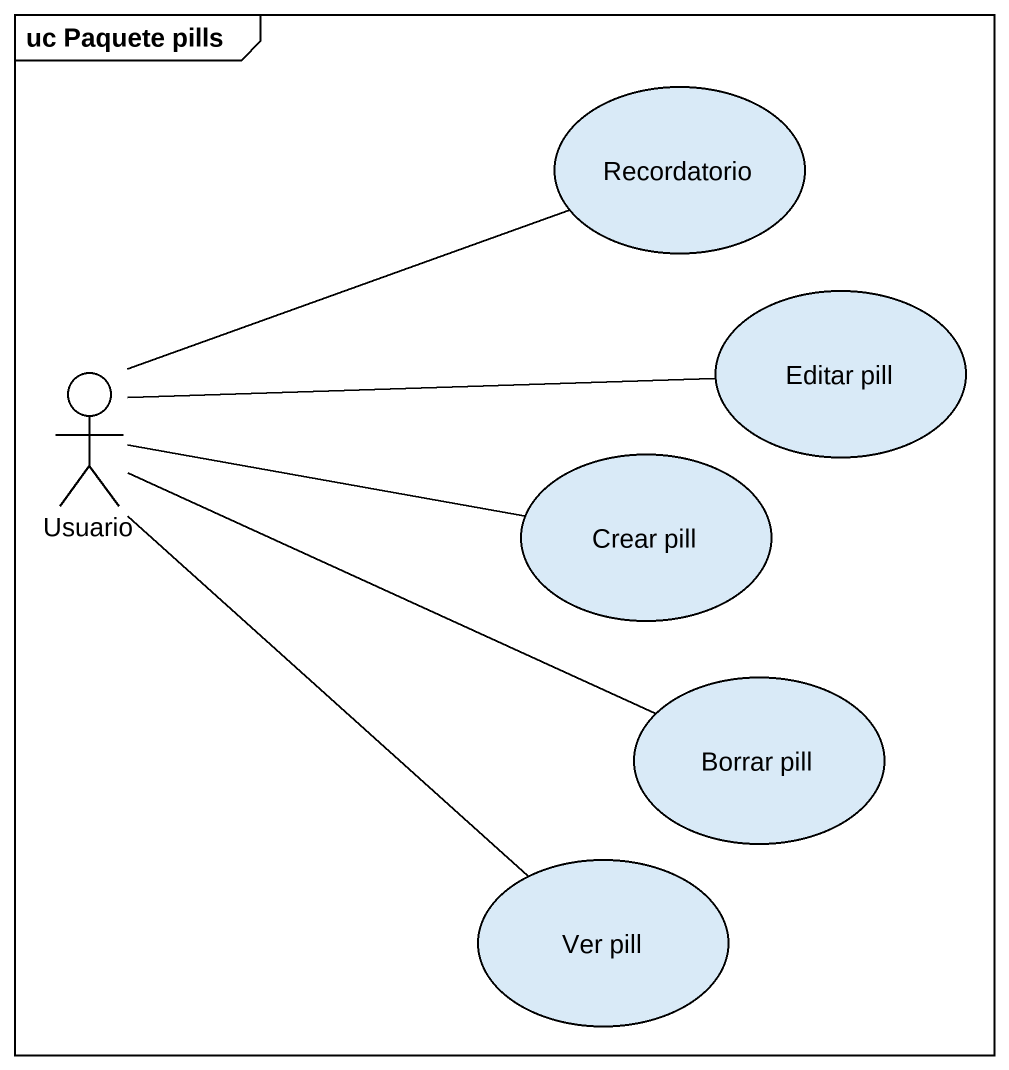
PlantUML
@startuml
mainframe uc Paquete pills
usecase Recordatorio
usecase "Editar pill" as Editar_pill
actor Usuario
usecase "Crear pill" as Crear_pill
usecase "Borrar pill" as Borrar_pill
usecase "Ver pill" as Ver_pill
Usuario -right- Recordatorio
Usuario -right- Editar_pill
Usuario -right- Crear_pill
Usuario -right- Borrar_pill
Usuario -- Ver_pill
@enduml
